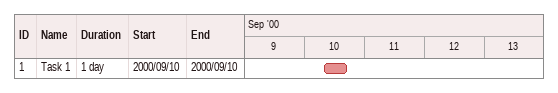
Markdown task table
| ID | Task | Duration | Start | Finish |
|---|---|---|---|---|
| 1 | Task 1 | 1d | 2000-09-10 | 2000-09-10 |
